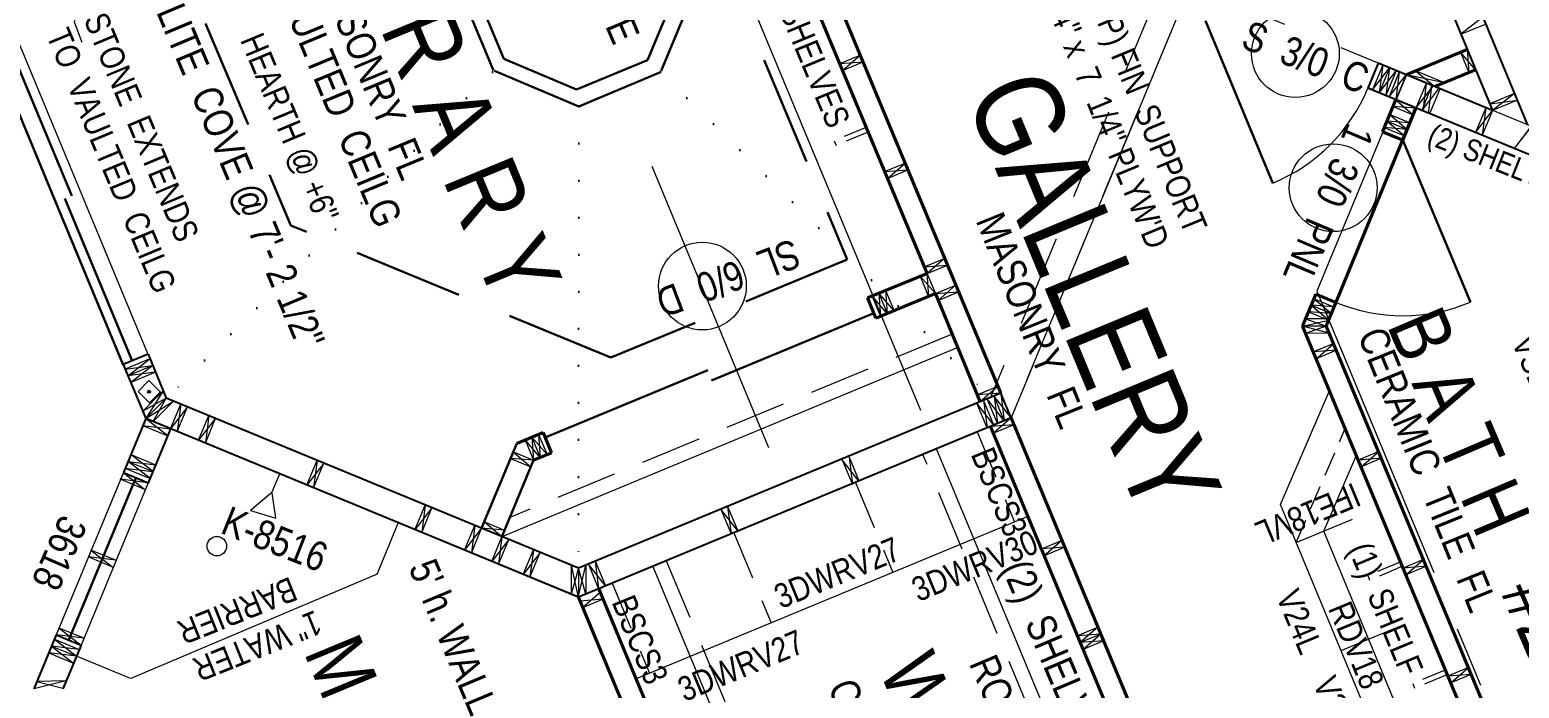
# Model space of a CAD drawing. Header units: inches. Extents: x -10188 to 9179, y -281 to 6710.
# Drawn here: x 2843.6 to 3148.9, y 1635.3 to 1770.3 of the extents above; entities that cross this region are included whole.
import ezdxf

# ---------------------------------------------------------------- set-up
doc = ezdxf.new("R2010")
doc.units = ezdxf.units.IN
doc.header["$MEASUREMENT"] = 0
for name, pattern in [('ACAD_ISO07W100', [3, 0, -3]), ('CENTER', [2, 1.25, -0.25, 0.25, -0.25]), ('HIDDEN', [0.375, 0.25, -0.125])]:
    doc.linetypes.add(name, pattern=pattern)
for name, color, linetype, lineweight in [('BUILT-INS', 6, 'Continuous', 9), ('DOORS', 7, 'Continuous', 30), ('GRID', 1, 'CENTER', 20), ('INT WALLS', 7, 'Continuous', 40), ('LAYOUT', 6, 'Continuous', 9), ('LITE COVE', 7, 'HIDDEN', 30), ('MILLWORK', 7, 'Continuous', 20), ('PLUMBING', 7, 'Continuous', 20), ('ROOF BEAMS', 3, 'HIDDEN', 30), ('SKYLITES', 3, 'Continuous', 30), ('WALL FRAMING', 7, 'Continuous', 30), ('WINDOWS', 5, 'Continuous', 30)]:
    doc.layers.add(name, color=color, linetype=linetype, lineweight=lineweight)
for name, color, linetype in [('CABINETS', 30, 'HIDDEN'), ('LIBRARY', 7, 'Continuous'), ('LLMASONRY', 12, 'Continuous'), ('MILLWORK TEXT', 7, 'Continuous'), ('TEXT', 250, 'Continuous'), ('WALLS', 5, 'Continuous')]:
    doc.layers.add(name, color=color, linetype=linetype)
doc.styles.add('ARCHENTLTD', font='technical.ttf', dxfattribs={"height": 0.1875})
doc.dimstyles.new('ARCHENTLTD', dxfattribs={"dimscale": 0.05, "dimtxt": 0.1875, "dimasz": 3, "dimexe": 9, "dimexo": 1, "dimgap": 2.5, "dimtad": 0, "dimdec": 1, "dimzin": 1, "dimdsep": 46, "dimlunit": 4, "dimtxsty": 'ARCHENTLTD', "dimblk": 'ARCHTICK', "dimcen": 6, "dimclrd": 256, "dimclre": 256, "dimclrt": 256, "dimaunit": 1, "dimadec": 0, "dimazin": 0, "dimtfac": 1, "dimtdec": 1, "dimtofl": 0, "dimtmove": 1, "dimatfit": 3, "dimldrblk": 'ARCHTICK', "dimfxl": 1, "dimfrac": 2, "dimtolj": 1, "dimtzin": 0, "dimlwd": 9, "dimlwe": 9, "dimarcsym": 0})

# ---------------------------------------------------------------- blocks, each defined once
blk = doc.blocks.new('_ArchTick')
at = {"color": 0, "linetype": 'ByBlock', "const_width": 0.15}
blk.add_lwpolyline([(-0.5, -0.5), (0.5, 0.5)], dxfattribs=at)

msp = doc.modelspace()

# ---------------------------------------------------------------- hatches: boundary and pattern name
at = {"layer": 'WALL FRAMING', "lineweight": 9, "ltscale": 150}
msp.add_hatch(color=256, dxfattribs=at).paths.add_polyline_path([(2868.03, 1695.76, 1), (2868.03, 1696.39, 1)])

# ---------------------------------------------------------------- linework, layer by layer
at = {"layer": 'BUILT-INS', "linetype": 'Continuous', "lineweight": 9, "ltscale": 75}
msp.add_line((2976.94, 1810.84), (3026.14, 1692.3), dxfattribs=at)
at = {"layer": 'BUILT-INS', "linetype": 'HIDDEN', "lineweight": 9, "ltscale": 20}
for p, q in [((3015.15, 1750.34), (3008.45, 1747.56)), ((3015.53, 1749.41), (3008.84, 1746.63))]:
    msp.add_line(p, q, dxfattribs=at)
at = {"layer": 'BUILT-INS', "linetype": 'Continuous', "lineweight": 9, "ltscale": 5}
msp.add_line((3008.45, 1747.56), (3008.84, 1746.63), dxfattribs=at)
at = {"layer": 'BUILT-INS'}
for p, q in [((3099.93, 1672.97), (3109.95, 1696.13)), ((3108.82, 1667.51), (3115.56, 1683.1))]:
    msp.add_line(p, q, dxfattribs=at)
at = {"layer": 'BUILT-INS', "color": 6, "linetype": 'HIDDEN', "lineweight": 9, "ltscale": 40}
for p, q in [((3037.78, 1687.84), (3045.44, 1669.37)), ((3012.84, 1677.49), (3020.51, 1659.02)), ((2987.9, 1667.14), (2995.57, 1648.67)), ((2962.96, 1656.79), (2970.63, 1638.32))]:
    msp.add_line(p, q, dxfattribs=at)
at = {"layer": 'BUILT-INS', "color": 6, "linetype": 'HIDDEN', "lineweight": 9, "ltscale": 20}
for p, q in [((3103.17, 1665.16), (3113.15, 1688.4)), ((3124.48, 1661.12), (3117.85, 1658.37)), ((3124.86, 1660.2), (3118.23, 1657.45)), ((3133.69, 1638.95), (3127.06, 1636.2)), ((3134.08, 1638.03), (3127.44, 1635.27))]:
    msp.add_line(p, q, dxfattribs=at)
at = {"layer": 'BUILT-INS', "color": 6, "linetype": 'Continuous', "lineweight": 9, "ltscale": 5}
for p, q in [((3048.18, 1670.5), (2967.86, 1637.17)), ((3117.85, 1658.37), (3118.23, 1657.45)), ((3127.06, 1636.2), (3127.44, 1635.27))]:
    msp.add_line(p, q, dxfattribs=at)
at = {"layer": 'BUILT-INS', "ltscale": 0.75}
for p, q in [((3156.49, 1536.84), (3099.93, 1672.97)), ((3158.9, 1546.98), (3108.82, 1667.51))]:
    msp.add_line(p, q, dxfattribs=at)
at = {"layer": 'BUILT-INS', "linetype": 'HIDDEN', "lineweight": 9, "ltscale": 50}
for p, q in [((3103.16, 1665.16), (3119.78, 1672.07)), ((3112.38, 1643), (3129, 1649.91))]:
    msp.add_line(p, q, dxfattribs=at)
at = {"layer": 'DOORS', "ltscale": 75}
for p, q in [((3098.41, 1738.91), (3084.61, 1772.16)), ((2835.13, 1768.16), (2848.93, 1734.91)), ((3138.88, 1714.46), (3125.03, 1747.69)), ((2848.92, 1734.89), (2862.72, 1701.64))]:
    msp.add_line(p, q, dxfattribs=at)
at = {"layer": 'DOORS', "color": 5, "lineweight": 30, "ltscale": 75}
for p, q in [((2838.39, 1769.52), (2852.17, 1736.28)), ((2850.78, 1735.71), (2864.58, 1702.43))]:
    msp.add_line(p, q, dxfattribs=at)
at = {"layer": 'DOORS', "color": 4, "lineweight": 20, "ltscale": 75}
msp.add_line((2840.21, 1770.27), (2867.79, 1703.77), dxfattribs=at)
at = {"layer": 'DOORS', "linetype": 'Continuous', "lineweight": 30, "ltscale": 150}
for p, q in [((3016.6, 1712.21), (2983.29, 1698.38)), ((2982.55, 1700.51), (2949.24, 1686.69))]:
    msp.add_line(p, q, dxfattribs=at)
at = {"layer": 'DOORS', "color": 7, "linetype": 'Continuous', "lineweight": 20, "ltscale": 7.5}
for centre in [(3103, 1765.46), (3110.75, 1737.94), (3110.75, 1737.94), (2981.44, 1717.77)]:
    msp.add_circle(centre, 9, dxfattribs=at)
at = {"layer": 'DOORS', "lineweight": 9, "ltscale": 75}
for centre, radius, start, end in [((3084.62, 1772.14), 35.99, 292.5262, 337.502), ((3125.03, 1747.69), 36, 247.6252, 292.6252)]:
    msp.add_arc(centre, radius, start, end, dxfattribs=at)
at = {"layer": 'GRID', "ltscale": 50}
for p, q in [((3080.9, 1904.43), (3143.43, 1753.78)), ((2983.67, 1837.81), (3044.72, 1690.71)), ((2830.53, 1779.25), (2867.33, 1690.58)), ((3081.4, 1779.43), (3044.72, 1690.71)), ((3170.12, 1742.74), (3081.4, 1779.43)), ((3125.76, 1761.08), (3107.42, 1716.72)), ((3125.76, 1761.08), (3107.42, 1716.72)), ((3107.42, 1716.72), (3170.23, 1565.37)), ((2867.33, 1690.58), (2844.41, 1635.14)), ((2955.98, 1653.9), (2867.28, 1690.57)), ((3044.72, 1690.71), (2956.04, 1653.91)), ((3044.72, 1690.71), (3081.52, 1602.04)), ((2956.04, 1653.91), (2992.84, 1565.25))]:
    msp.add_line(p, q, dxfattribs=at)
at = {"layer": 'INT WALLS', "ltscale": 75}
for p, q in [((3027.49, 1720.37), (2982.27, 1829.31)), ((3042.61, 1695.79), (2986.47, 1831.05)), ((3120.87, 1749.41), (3123.6, 1756.03)), ((3120.87, 1749.41), (3123.6, 1756.03)), ((3109.34, 1709.57), (3127.72, 1754.33)), ((3125.03, 1747.69), (3127.73, 1754.25)), ((3125.03, 1747.69), (3127.73, 1754.25)), ((3120.87, 1749.41), (3125.03, 1747.69)), ((3120.87, 1749.41), (3125.03, 1747.69)), ((3038.41, 1694.04), (3029.21, 1716.21)), ((3104.47, 1709.56), (3107.17, 1716.12)), ((3104.47, 1709.56), (3107.17, 1716.12)), ((3107.17, 1716.12), (3111.33, 1714.4)), ((3107.17, 1716.12), (3111.33, 1714.4)), ((3017.03, 1711.17), (3015.31, 1715.32)), ((3109.34, 1709.57), (3111.33, 1714.4)), ((3104.47, 1709.56), (3139.58, 1625.05)), ((3109.34, 1709.57), (3165.88, 1573.47)), ((3077.32, 1600.3), (3040.52, 1688.96)), ((3081.91, 1601.11), (3044.72, 1690.71)), ((2950.53, 1683.58), (2948.8, 1687.73))]:
    msp.add_line(p, q, dxfattribs=at)
at = {"layer": 'INT WALLS', "ltscale": 50}
for p, q in [((3138.23, 1766.3), (3125.7, 1761.11)), ((3139.95, 1762.15), (3131.58, 1758.68)), ((3027.49, 1720.37), (3015.31, 1715.32)), ((3029.21, 1716.21), (3017.03, 1711.17)), ((2948.81, 1687.73), (2943.39, 1685.48)), ((2950.53, 1683.58), (2946.84, 1682.04)), ((2960.19, 1655.64), (2997, 1566.97)), ((2956.04, 1653.91), (2992.84, 1565.25))]:
    msp.add_line(p, q, dxfattribs=at)
at = {"layer": 'INT WALLS', "lineweight": 20, "ltscale": 50}
for p, q in [((3136.84, 1765.73), (3138.57, 1761.57)), ((3026.93, 1721.72), (3031.08, 1723.44)), ((3027.5, 1720.33), (3031.66, 1722.06)), ((3026.1, 1719.8), (3027.82, 1715.64)), ((3027.48, 1720.38), (3029.21, 1716.22)), ((3017.62, 1716.28), (3019.34, 1712.12)), ((3019, 1716.86), (3020.73, 1712.7)), ((3029.21, 1716.21), (3033.37, 1717.93)), ((3029.78, 1714.82), (3033.94, 1716.55)), ((3016.23, 1715.71), (3017.95, 1711.55)), ((2945.11, 1686.19), (2946.84, 1682.04)), ((2946.5, 1686.77), (2948.22, 1682.61)), ((2947.88, 1687.34), (2949.61, 1683.18))]:
    msp.add_line(p, q, dxfattribs=at)
at = {"layer": 'INT WALLS', "color": 7, "lineweight": 20, "ltscale": 50}
for p, q in [((3110.89, 1705.99), (3106.69, 1704.25)), ((3111.46, 1704.61), (3107.26, 1702.86)), ((3120.09, 1683.82), (3115.89, 1682.08)), ((3120.66, 1682.44), (3116.46, 1680.69)), ((3129.29, 1661.66), (3125.09, 1659.91)), ((3129.86, 1660.27), (3125.66, 1658.53)), ((3138.49, 1639.49), (3134.29, 1637.75)), ((3139.06, 1638.11), (3134.86, 1636.36))]:
    msp.add_line(p, q, dxfattribs=at)
at = {"layer": 'INT WALLS', "linetype": 'Continuous', "lineweight": 30, "ltscale": 150}
for p, q in [((2943.39, 1685.48), (2936.19, 1668.07)), ((2946.84, 1682.04), (2940.35, 1666.35))]:
    msp.add_line(p, q, dxfattribs=at)
at = {"layer": 'LAYOUT', "color": 6, "linetype": 'CENTER', "lineweight": 5, "ltscale": 250}
msp.add_line((3330.04, 876.21), (2848.84, 2037.38), dxfattribs=at)
at = {"layer": 'LITE COVE', "ltscale": 90}
for p, q in [((2955.33, 1857.64), (3011.13, 1723.19)), ((2879.56, 1771.65), (2897.06, 1730.22)), ((2962.69, 1703.09), (2897.06, 1730.22)), ((3011.13, 1723.19), (2962.69, 1703.09))]:
    msp.add_line(p, q, dxfattribs=at)
at = {"layer": 'LITE COVE', "color": 7, "linetype": 'ACAD_ISO07W100', "lineweight": 30, "ltscale": 2.5}
for p, q in [((2938.43, 1761.68), (2871.66, 1694.75)), ((2972.87, 1761.68), (3040.51, 1694.91)), ((2956.11, 1754.59), (2956.04, 1659.87))]:
    msp.add_line(p, q, dxfattribs=at)
at = {"layer": 'MILLWORK', "linetype": 'HIDDEN', "ltscale": 50}
for p, q in [((3032.66, 1707.9), (2941.97, 1670.27)), ((3063.47, 1594.55), (3026.66, 1683.22)), ((2974.05, 1661.39), (3010.85, 1572.72))]:
    msp.add_line(p, q, dxfattribs=at)
at = {"layer": 'MILLWORK', "ltscale": 50}
for p, q in [((3033.81, 1705.13), (2940.35, 1666.35)), ((2971.28, 1660.24), (3008.08, 1571.57))]:
    msp.add_line(p, q, dxfattribs=at)
at = {"layer": 'MILLWORK', "ltscale": 75}
msp.add_line((3066.24, 1595.7), (3029.43, 1684.37), dxfattribs=at)
at = {"layer": 'PLUMBING', "color": 5, "ltscale": 75}
for p, q in [((2894.74, 1679.2), (2893.12, 1675.35)), ((2893.12, 1675.35), (2888.81, 1671.74)), ((2893.99, 1670.17), (2893.26, 1675.35)), ((2888.81, 1671.74), (2893.99, 1670.17))]:
    msp.add_line(p, q, dxfattribs=at)
at = {"layer": 'PLUMBING', "ltscale": 50}
for p, q in [((2914.8, 1658.65), (2919.19, 1669.46)), ((2914.8, 1658.65), (2864.27, 1637.25)), ((2864.22, 1637.23), (2853.13, 1641.81))]:
    msp.add_line(p, q, dxfattribs=at)
at = {"layer": 'PLUMBING', "color": 5, "ltscale": 75}
msp.add_circle((2881.91, 1664.4), 2, dxfattribs=at)
at = {"layer": 'ROOF BEAMS', "ltscale": 75}
for p, q in [((2940.74, 1764.37), (2934.55, 1779.26)), ((2976.5, 1779.28), (2970.21, 1764.08)), ((2955.64, 1758.07), (2940.74, 1764.37)), ((2970.21, 1764.08), (2955.64, 1758.07))]:
    msp.add_line(p, q, dxfattribs=at)
at = {"layer": 'ROOF BEAMS', "lineweight": 20, "ltscale": 75}
for p, q in [((3075.44, 1779.42), (3040.51, 1694.91)), ((3081.4, 1779.43), (3044.72, 1690.71))]:
    msp.add_line(p, q, dxfattribs=at)
at = {"layer": 'SKYLITES', "linetype": 'HIDDEN', "ltscale": 75}
for p, q in [((2938.62, 1761.99), (2931.45, 1779.26)), ((2980.16, 1779.28), (2972.87, 1761.68)), ((2956.11, 1754.59), (2938.62, 1761.99)), ((2956.11, 1754.59), (2972.87, 1761.68))]:
    msp.add_line(p, q, dxfattribs=at)
at = {"layer": 'WALL FRAMING', "lineweight": 20, "ltscale": 75}
for p, q in [((3136.91, 1769.43), (3142, 1771.51)), ((3133.54, 1759.49), (3127.65, 1761.93)), ((3133.54, 1759.49), (3127.66, 1761.93)), ((3122.39, 1752.96), (3126.55, 1751.24)), ((3122.39, 1752.96), (3126.55, 1751.24)), ((3123.02, 1754.62), (3127.18, 1752.9)), ((3123.02, 1754.62), (3127.18, 1752.9)), ((3121.23, 1750.28), (3125.39, 1748.56)), ((3121.23, 1750.28), (3125.39, 1748.56)), ((3121.79, 1751.63), (3125.95, 1749.91)), ((3121.79, 1751.63), (3125.95, 1749.91)), ((3106.23, 1713.85), (3110.39, 1712.13)), ((3106.23, 1713.85), (3110.39, 1712.13)), ((3106.84, 1715.18), (3111, 1713.46)), ((3106.84, 1715.18), (3111, 1713.46)), ((3105.67, 1712.49), (3109.83, 1710.78)), ((3105.67, 1712.49), (3109.83, 1710.78)), ((2942.12, 1682.4), (2946.28, 1680.68)), ((2942.68, 1683.75), (2946.84, 1682.04)), ((2936.76, 1669.43), (2940.91, 1667.71))]:
    msp.add_line(p, q, dxfattribs=at)
at = {"layer": 'WALL FRAMING', "lineweight": 9, "ltscale": 150}
for p, q in [((3141.44, 1772.94), (3136.93, 1769.44)), ((3010.18, 1762.02), (3013.81, 1765.15)), ((3139.95, 1762.15), (3136.84, 1765.73)), ((3138.23, 1766.3), (3138.57, 1761.57)), ((3009.61, 1763.41), (3014.38, 1763.77)), ((3118.81, 1758.01), (3122.3, 1762.51)), ((3120.92, 1763.09), (3120.2, 1757.43)), ((3120.2, 1757.43), (3123.69, 1761.94)), ((3122.3, 1762.51), (3121.58, 1756.86)), ((3122.2, 1756.61), (3125.69, 1761.11)), ((3124.31, 1761.69), (3123.59, 1756.03)), ((3127.73, 1754.25), (3131.23, 1758.76)), ((3129.84, 1759.33), (3129.12, 1753.68)), ((3130.93, 1758.76), (3130.21, 1753.1)), ((3120.2, 1757.43), (3118.81, 1758.01)), ((3128.83, 1753.68), (3132.32, 1758.18)), ((3142.85, 1755.17), (3148.51, 1755.89)), ((3147.94, 1757.26), (3143.43, 1753.78)), ((3139.94, 1749.27), (3143.43, 1753.78)), ((3142.04, 1754.35), (3141.32, 1748.7)), ((3147.91, 1745.98), (3151.37, 1750.5)), ((3147.92, 1745.98), (3151.38, 1750.5)), ((3018.81, 1741.24), (3023.58, 1741.6)), ((3019.38, 1739.85), (3023.01, 1742.98)), ((3026.93, 1721.72), (3031.66, 1722.06)), ((3031.08, 1723.44), (3027.5, 1720.33)), ((3029.21, 1716.22), (3026.1, 1719.8)), ((3027.48, 1720.38), (3027.82, 1715.64)), ((3017.62, 1716.28), (3017.95, 1711.55)), ((3020.73, 1712.7), (3017.62, 1716.28)), ((3019, 1716.86), (3019.34, 1712.12)), ((3029.21, 1716.21), (3033.94, 1716.55)), ((3033.36, 1717.93), (3029.78, 1714.82)), ((3019.34, 1712.13), (3016.23, 1715.71)), ((3111.47, 1704.61), (3106.69, 1704.25)), ((3107.27, 1702.86), (3110.89, 1705.99)), ((3042.61, 1695.79), (3037.84, 1695.43)), ((3042.04, 1697.17), (3038.41, 1694.04)), ((3043.34, 1690.13), (3039.84, 1694.64)), ((3044.72, 1690.71), (3041.23, 1695.21)), ((3041.23, 1695.21), (3041.95, 1689.56)), ((3042.61, 1695.79), (3043.34, 1690.13)), ((2875.9, 1692.99), (2872.42, 1688.48)), ((2874.52, 1693.56), (2873.8, 1687.91)), ((3041.21, 1689.25), (3037.72, 1693.76)), ((3039.1, 1694.33), (3039.83, 1688.68)), ((2881.66, 1690.64), (2878.18, 1686.13)), ((2880.28, 1691.21), (2879.56, 1685.55)), ((3045.3, 1689.32), (3040.52, 1688.96)), ((3044.72, 1690.71), (3041.09, 1687.58)), ((2948.22, 1682.61), (2945.11, 1686.19)), ((2946.5, 1686.77), (2946.84, 1682.04)), ((2949.61, 1683.19), (2946.5, 1686.77)), ((2947.88, 1687.34), (2948.22, 1682.61)), ((3120.67, 1682.44), (3115.89, 1682.08)), ((3116.46, 1680.69), (3120.09, 1683.82)), ((2903.83, 1681.44), (2900.35, 1676.93)), ((2902.45, 1682.02), (2901.73, 1676.36)), ((2926.01, 1672.28), (2922.53, 1667.77)), ((2924.63, 1672.85), (2923.91, 1667.19)), ((2936.19, 1668.07), (2932.71, 1663.56)), ((2934.81, 1668.64), (2934.09, 1662.99)), ((2941.74, 1665.78), (2938.25, 1661.27)), ((2940.35, 1666.35), (2939.64, 1660.69)), ((3055.73, 1664.19), (3050.95, 1663.83)), ((3055.15, 1665.58), (3051.53, 1662.45)), ((2948.19, 1663.11), (2944.71, 1658.6)), ((2946.81, 1663.68), (2946.09, 1658.03)), ((3125.66, 1658.53), (3129.29, 1661.66)), ((3129.87, 1660.27), (3125.09, 1659.91)), ((2960.51, 1654.88), (2956.88, 1651.75)), ((2961.08, 1653.5), (2956.31, 1653.14)), ((3063.12, 1646.38), (3058.34, 1646.02)), ((3062.54, 1647.77), (3058.92, 1644.64)), ((3063.13, 1646.37), (3059.5, 1643.24)), ((3063.7, 1644.98), (3058.92, 1644.63)), ((3139.07, 1638.11), (3134.29, 1637.75)), ((3134.86, 1636.36), (3138.49, 1639.49))]:
    msp.add_line(p, q, dxfattribs=at)
at = {"layer": 'WALL FRAMING', "lineweight": 20, "ltscale": 150}
for p, q in [((3009.6, 1763.41), (3013.81, 1765.15)), ((3010.18, 1762.02), (3014.38, 1763.77)), ((3018.8, 1741.24), (3023.01, 1742.98)), ((3019.38, 1739.85), (3023.58, 1741.6)), ((2872.42, 1688.48), (2874.52, 1693.56)), ((2873.8, 1687.91), (2875.9, 1692.99)), ((2878.18, 1686.13), (2880.28, 1691.21)), ((2879.56, 1685.55), (2881.66, 1690.64)), ((2900.35, 1676.93), (2902.45, 1682.02)), ((2901.73, 1676.36), (2903.83, 1681.44)), ((2922.53, 1667.77), (2924.63, 1672.85)), ((2923.91, 1667.19), (2926.01, 1672.28)), ((2932.71, 1663.56), (2934.81, 1668.64)), ((2934.09, 1662.99), (2936.19, 1668.07)), ((2938.25, 1661.27), (2940.35, 1666.35)), ((2939.64, 1660.69), (2941.74, 1665.78)), ((2944.71, 1658.6), (2946.81, 1663.68)), ((2946.09, 1658.03), (2948.19, 1663.11)), ((2954.53, 1660.49), (2954.54, 1654.53)), ((2956.03, 1659.87), (2956.04, 1653.91)), ((2957.53, 1660.49), (2957.54, 1654.54))]:
    msp.add_line(p, q, dxfattribs=at)
at = {"layer": 'WALL FRAMING', "lineweight": 20, "ltscale": 50}
for p, q in [((3120.92, 1763.09), (3118.81, 1758.01)), ((3122.3, 1762.51), (3120.2, 1757.43)), ((3123.69, 1761.94), (3121.58, 1756.86)), ((3124.31, 1761.69), (3122.2, 1756.61)), ((3125.69, 1761.11), (3123.59, 1756.03)), ((3125.7, 1761.11), (3123.6, 1756.03)), ((3129.84, 1759.33), (3127.73, 1754.25)), ((3130.93, 1758.76), (3128.83, 1753.68)), ((3132.62, 1758.19), (3130.51, 1753.1)), ((3147.93, 1757.27), (3142.85, 1755.17)), ((3148.51, 1755.89), (3143.43, 1753.78)), ((3142.04, 1754.35), (3139.94, 1749.27)), ((3143.43, 1753.78), (3141.32, 1748.7)), ((3011.5, 1682.69), (3013.58, 1677.64)), ((3010.11, 1682.12), (3012.2, 1677.06)), ((2985.22, 1672), (2987.31, 1666.94)), ((2986.6, 1672.57), (2988.69, 1667.52)), ((2959.48, 1661.3), (2961.57, 1656.24)), ((2958.09, 1660.73), (2960.18, 1655.67))]:
    msp.add_line(p, q, dxfattribs=at)
at = {"layer": 'WALL FRAMING', "linetype": 'HIDDEN', "lineweight": 9, "ltscale": 40}
for p, q in [((3127.65, 1761.93), (3131.58, 1758.68)), ((3127.66, 1761.93), (3131.58, 1758.68)), ((3109.34, 1709.57), (3104.47, 1709.56)), ((3109.34, 1709.57), (3104.47, 1709.56)), ((3109.34, 1709.57), (3104.47, 1709.56)), ((3109.34, 1709.57), (3104.47, 1709.56))]:
    msp.add_line(p, q, dxfattribs=at)
at = {"layer": 'WALL FRAMING', "linetype": 'Continuous', "lineweight": 20, "ltscale": 40}
for p, q in [((3133.54, 1759.49), (3125.76, 1761.09)), ((3133.54, 1759.49), (3125.77, 1761.09)), ((3109.13, 1711.07), (3105.09, 1711.06)), ((3109.13, 1711.07), (3105.09, 1711.06)), ((3109.34, 1709.57), (3104.47, 1709.56)), ((3109.34, 1709.57), (3104.47, 1709.56)), ((3109.96, 1708.07), (3105.09, 1708.06)), ((3109.96, 1708.07), (3105.09, 1708.06))]:
    msp.add_line(p, q, dxfattribs=at)
at = {"layer": 'WALL FRAMING', "linetype": 'Continuous', "lineweight": 9, "ltscale": 150}
for p, q in [((3123.58, 1755.97), (3127.18, 1752.9)), ((3123.58, 1755.97), (3127.18, 1752.9)), ((3122.35, 1752.98), (3125.95, 1749.91)), ((3122.35, 1752.98), (3125.95, 1749.91)), ((3127.73, 1754.25), (3123.01, 1754.61)), ((3127.73, 1754.25), (3123.01, 1754.61)), ((3125.95, 1749.91), (3121.22, 1750.27)), ((3125.95, 1749.91), (3121.22, 1750.27)), ((3126.5, 1751.26), (3121.78, 1751.62)), ((3126.5, 1751.26), (3121.78, 1751.62)), ((3121.79, 1751.63), (3125.39, 1748.56)), ((3121.79, 1751.63), (3125.39, 1748.56)), ((3106.23, 1713.85), (3109.83, 1710.78)), ((3106.23, 1713.85), (3109.83, 1710.78)), ((3110.95, 1713.48), (3106.23, 1713.84)), ((3110.95, 1713.48), (3106.23, 1713.84)), ((3106.79, 1715.2), (3110.39, 1712.13)), ((3106.79, 1715.2), (3110.39, 1712.13)), ((3110.39, 1712.13), (3105.67, 1712.48)), ((3110.39, 1712.13), (3105.67, 1712.48)), ((2946.84, 1682.04), (2942.11, 1682.39)), ((2942.68, 1683.75), (2946.28, 1680.68)), ((3011.5, 1682.69), (3012.2, 1677.06)), ((3013.58, 1677.64), (3010.11, 1682.12)), ((2988.69, 1667.52), (2985.22, 1672)), ((2986.61, 1672.57), (2987.31, 1666.94)), ((2940.91, 1667.71), (2936.19, 1668.07)), ((2936.76, 1669.43), (2940.36, 1666.36)), ((2959.48, 1661.3), (2960.18, 1655.67)), ((2961.57, 1656.24), (2958.09, 1660.72))]:
    msp.add_line(p, q, dxfattribs=at)
at = {"layer": 'WALL FRAMING', "linetype": 'Continuous', "lineweight": 9, "ltscale": 40}
for p, q in [((3104.47, 1709.56), (3109.83, 1710.78)), ((3104.47, 1709.56), (3109.83, 1710.78)), ((3105.09, 1711.06), (3109.34, 1709.57)), ((3105.09, 1711.06), (3109.34, 1709.57)), ((3109.96, 1708.07), (3104.47, 1709.56)), ((3109.96, 1708.07), (3104.47, 1709.56)), ((3109.34, 1709.57), (3105.09, 1708.06)), ((3109.34, 1709.57), (3105.09, 1708.06))]:
    msp.add_line(p, q, dxfattribs=at)
at = {"layer": 'WALL FRAMING', "color": 7, "lineweight": 20, "ltscale": 50}
for p, q in [((2868.2, 1702.85), (2863.12, 1700.74)), ((2868.77, 1701.47), (2863.69, 1699.36)), ((2869.35, 1700.08), (2864.27, 1697.97)), ((2870.92, 1696.29), (2866.71, 1692.08)), ((2871.54, 1694.79), (2867.34, 1690.58)), ((2873.06, 1694.19), (2868.85, 1689.98))]:
    msp.add_line(p, q, dxfattribs=at)
at = {"layer": 'WALL FRAMING', "lineweight": 9, "ltscale": 50}
for p, q in [((2863.12, 1700.74), (2868.77, 1701.47)), ((2863.69, 1699.36), (2868.2, 1702.85)), ((2868.77, 1701.47), (2864.27, 1697.97)), ((2869.35, 1700.08), (2863.69, 1699.36)), ((2871.54, 1694.79), (2866.71, 1692.08)), ((2870.92, 1696.29), (2867.34, 1690.58)), ((2868.85, 1689.98), (2871.54, 1694.79)), ((2867.34, 1690.58), (2873.04, 1694.17)), ((2866.75, 1689.16), (2872.4, 1688.45)), ((2871.83, 1687.06), (2867.32, 1690.55)), ((2868.83, 1679.69), (2864.32, 1683.17)), ((2863.13, 1680.42), (2868.79, 1679.7)), ((2868.22, 1678.32), (2863.71, 1681.8)), ((2863.75, 1681.79), (2869.4, 1681.07)), ((2853.7, 1643.2), (2848.04, 1643.91)), ((2848.04, 1643.91), (2852.55, 1640.43)), ((2848.62, 1645.3), (2853.13, 1641.81)), ((2853.13, 1641.81), (2847.47, 1642.53))]:
    msp.add_line(p, q, dxfattribs=at)
at = {"layer": 'WALL FRAMING', "color": 9, "linetype": 'Continuous', "lineweight": 5, "ltscale": 150}
for p, q in [((2867.94, 1698.37), (2865.77, 1696.12)), ((2867.94, 1698.37), (2870.47, 1695.85)), ((2865.77, 1696.12), (2868.29, 1693.61)), ((2870.29, 1696.03), (2868.09, 1693.82))]:
    msp.add_line(p, q, dxfattribs=at)
at = {"layer": 'WALL FRAMING', "color": 7, "lineweight": 20, "ltscale": 75}
for p, q in [((3041.95, 1689.56), (3039.84, 1694.64)), ((3043.34, 1690.13), (3041.23, 1695.21)), ((3039.83, 1688.68), (3037.72, 1693.76)), ((3041.21, 1689.25), (3039.1, 1694.33)), ((2866.75, 1689.16), (2871.83, 1687.06)), ((2864.28, 1683.19), (2869.36, 1681.09)), ((2863.13, 1680.42), (2868.22, 1678.32)), ((2863.75, 1681.79), (2868.83, 1679.69)), ((2848.04, 1643.91), (2853.13, 1641.81)), ((2848.62, 1645.3), (2853.7, 1643.2)), ((2847.47, 1642.53), (2852.55, 1640.43))]:
    msp.add_line(p, q, dxfattribs=at)
at = {"layer": 'WALL FRAMING', "linetype": 'HIDDEN', "lineweight": 9, "ltscale": 25}
for p, q in [((2862.68, 1679.52), (2867.16, 1676.05)), ((2867.76, 1677.42), (2862.11, 1678.14)), ((2861.18, 1661.5), (2855.53, 1662.22)), ((2856.1, 1663.6), (2860.58, 1660.13)), ((2854.68, 1645.5), (2849.03, 1646.21)), ((2849.6, 1647.6), (2854.08, 1644.12))]:
    msp.add_line(p, q, dxfattribs=at)
at = {"layer": 'WALL FRAMING', "linetype": 'HIDDEN', "lineweight": 20, "ltscale": 25}
for p, q in [((2867.16, 1676.05), (2862.08, 1678.15)), ((2860.58, 1660.13), (2855.5, 1662.23)), ((2861.16, 1661.51), (2856.08, 1663.61)), ((2854.65, 1645.51), (2849.57, 1647.61))]:
    msp.add_line(p, q, dxfattribs=at)
at = {"layer": 'WALL FRAMING', "lineweight": 9, "ltscale": 5}
for p, q in [((2850.95, 1636.76), (2844.41, 1635.14)), ((2845.04, 1636.65), (2850.32, 1635.25))]:
    msp.add_line(p, q, dxfattribs=at)
at = {"layer": 'WALL FRAMING', "color": 7, "linetype": 'Continuous', "lineweight": 20, "ltscale": 5}
msp.add_line((2850.95, 1636.76), (2845.04, 1636.65), dxfattribs=at)
at = {"layer": 'WALL FRAMING', "color": 9, "linetype": 'Continuous', "lineweight": 5, "ltscale": 150}
msp.add_circle((2868.03, 1696.08), 0.312, dxfattribs=at)
at = {"layer": 'WALLS', "color": 4, "ltscale": 75}
for p, q in [((3078.62, 1909.93), (3143.43, 1753.78)), ((3085.1, 1908.64), (3150.61, 1750.81)), ((3143.43, 1753.78), (3119.99, 1763.47)), ((3165.91, 1738.53), (3117.89, 1758.39)), ((3165.91, 1738.53), (3117.89, 1758.39)), ((2867.81, 1703.77), (2871.54, 1694.79)), ((2862.73, 1701.67), (2867.33, 1690.58)), ((3044.72, 1690.71), (3042.61, 1695.79)), ((2867.33, 1690.58), (2862.75, 1679.49)), ((2872.42, 1688.48), (2867.83, 1677.39)), ((2862.75, 1679.49), (2867.83, 1677.39)), ((2849, 1646.22), (2844.41, 1635.14)), ((2849, 1646.22), (2854.08, 1644.12)), ((2854.08, 1644.12), (2850.37, 1635.14))]:
    msp.add_line(p, q, dxfattribs=at)
at = {"layer": 'WALLS', "color": 4, "ltscale": 50}
for p, q in [((3119.99, 1763.47), (3117.89, 1758.39)), ((2867.81, 1703.77), (2862.73, 1701.67)), ((2956.03, 1659.87), (2871.54, 1694.79)), ((3042.61, 1695.79), (2956.03, 1659.87)), ((2956.04, 1653.91), (2867.33, 1690.58)), ((3044.72, 1690.71), (2956.04, 1653.91))]:
    msp.add_line(p, q, dxfattribs=at)
at = {"layer": 'WALLS', "color": 7, "lineweight": 20, "ltscale": 50}
for p, q in [((3042.04, 1697.17), (3037.84, 1695.43)), ((3045.3, 1689.32), (3041.09, 1687.58)), ((3055.16, 1665.56), (3050.96, 1663.82)), ((3055.73, 1664.19), (3051.53, 1662.45)), ((2961.08, 1653.5), (2956.88, 1651.75)), ((3062.55, 1647.76), (3058.35, 1646.01)), ((3063.12, 1646.38), (3058.92, 1644.64)), ((3063.7, 1644.98), (3059.5, 1643.24))]:
    msp.add_line(p, q, dxfattribs=at)
at = {"layer": 'WALLS', "color": 7, "linetype": 'Continuous', "lineweight": 9, "ltscale": 0.25}
msp.add_line((3112.85, 1688.9), (3137.92, 1628.63), dxfattribs=at)
at = {"layer": 'WALLS', "color": 4, "lineweight": 20, "ltscale": 75}
for p, q in [((2862.75, 1679.49), (2849, 1646.22)), ((2867.83, 1677.39), (2854.08, 1644.12))]:
    msp.add_line(p, q, dxfattribs=at)
at = {"layer": 'WALLS', "lineweight": 9, "ltscale": 50}
for p, q in [((2954.53, 1660.49), (2955.98, 1653.9)), ((2956.03, 1659.87), (2954.54, 1654.53)), ((2955.98, 1653.9), (2957.53, 1660.49)), ((2957.54, 1654.54), (2956.03, 1659.87))]:
    msp.add_line(p, q, dxfattribs=at)
at = {"layer": 'WINDOWS', "lineweight": 30, "ltscale": 75}
msp.add_line((2865.29, 1678.44), (2851.54, 1645.17), dxfattribs=at)

# ---------------------------------------------------------------- texts
at = {"layer": 'BUILT-INS', "color": 6, "linetype": 'Continuous', "lineweight": 30, "ltscale": 1.5, "char_height": 5, "attachment_point": 3, "rotation": 292.5214, "style": 'ARCHENTLTD'}
for s, insert in [('(3)  SHELVES\\P{\\H1.999x;  }', (3011.88, 1751.68)), ('RDV18\\P{\\H1.999x;  }', (3121.35, 1636.51))]:
    msp.add_mtext(s, dxfattribs=dict(at, insert=insert))
at = {"layer": 'BUILT-INS', "linetype": 'Continuous', "lineweight": 30, "ltscale": 1.5, "char_height": 5, "attachment_point": 3, "rotation": 292.5214, "style": 'ARCHENTLTD'}
for s, insert in [('(TYP) FIN  SUPPORT \\P 3/4" x  7  1/4" PLYW\'D\\P{\\H1.999x;  }', (3085.07, 1730.04)), ('BSCS3\\P{\\H1.999x;  }', (3048.21, 1667.84)), ('(1)  SHELF\\P{\\H1.999x;  }', (3129.35, 1639.27)), ('V24L\\P{\\H1.999x;  }', (3108.72, 1643.71)), ('BSCS3\\P{\\H1.999x;  }', (2974.59, 1637.51)), ('V24R\\P{\\H1.999x;  }', (3116.65, 1625.01))]:
    msp.add_mtext(s, dxfattribs=dict(at, insert=insert))
at = {"layer": 'BUILT-INS', "linetype": 'Continuous', "lineweight": 9, "ltscale": 1.5, "insert": (3116.85, 1672.92), "char_height": 5, "attachment_point": 1, "rotation": 202.5, "style": 'ARCHENTLTD'}
msp.add_mtext('IFE18VL\\P{\\H1.999x;  }', dxfattribs=at)
at = {"layer": 'BUILT-INS', "color": 6, "linetype": 'HIDDEN', "lineweight": 9, "ltscale": 20, "char_height": 5, "attachment_point": 3, "rotation": 22.5214, "style": 'ARCHENTLTD'}
for s, insert in [('3DWRV30\\P{\\H1.999x;  }', (3048.79, 1667.89)), ('3DWRV27\\P{\\H1.999x;  }', (3020.61, 1666.46)), ('3DWRV27\\P{\\H1.999x;  }', (3000.86, 1647.4))]:
    msp.add_mtext(s, dxfattribs=dict(at, insert=insert))
at = {"layer": 'CABINETS', "color": 7, "linetype": 'Continuous', "lineweight": 30, "insert": (3158.64, 1692.47), "char_height": 5, "attachment_point": 3, "rotation": 293.2989, "style": 'ARCHENTLTD'}
msp.add_mtext('VS24L\\P\\P  ', dxfattribs=at)
at = {"layer": 'DOORS', "color": 7, "linetype": 'Continuous', "lineweight": 30, "ltscale": 1.5, "char_height": 6, "style": 'ARCHENTLTD'}
for s, insert, attachment_point, rotation in [('S  3/0  C\\P{\\H1.999x;  }', (3118.66, 1762.7, -48432), 3, 338.7747), ('SL  6/0  D\\P\\P{\\H1.999x;  }', (3002.11, 1721.97), 1, 200.7335)]:
    msp.add_mtext(s, dxfattribs=dict(at, insert=insert, attachment_point=attachment_point, rotation=rotation))
at = {"layer": 'DOORS', "linetype": 'Continuous', "lineweight": 30, "ltscale": 1.5, "insert": (3119.26, 1749.24), "char_height": 6, "attachment_point": 1, "rotation": 247.0719, "style": 'ARCHENTLTD'}
msp.add_mtext('1  3/0  PNL\\P{\\H1.999x;  }', dxfattribs=at)
msp.add_mtext('1  3/0  PNL\\P{\\H1.999x;  }', dxfattribs=at)
at = {"layer": 'LIBRARY', "linetype": 'Continuous', "insert": (2936.92, 1823.03), "char_height": 15, "width": 271, "attachment_point": 1, "rotation": 292.5, "style": 'ARCHENTLTD'}
msp.add_mtext('   \\PL I B R A R Y', dxfattribs=at)
at = {"layer": 'LLMASONRY', "color": 7, "linetype": 'Continuous', "lineweight": 30, "insert": (2888.69, 1746.85), "char_height": 5, "attachment_point": 5, "rotation": 292.6711, "style": 'ARCHENTLTD'}
msp.add_mtext('HEARTH @ +6"\\P\\P  ', dxfattribs=at)
at = {"layer": 'MILLWORK TEXT', "linetype": 'Continuous', "lineweight": 30, "insert": (3160.7, 1739.56), "char_height": 4.5, "attachment_point": 3, "rotation": 338.2989, "style": 'ARCHENTLTD'}
msp.add_mtext('(2) SHELVES \\P  ', dxfattribs=at)
at = {"layer": 'PLUMBING', "color": 5, "linetype": 'Continuous', "insert": (2905.2, 1664.56, -4), "char_height": 6, "attachment_point": 3, "rotation": 338.2989, "style": 'ARCHENTLTD'}
msp.add_mtext('K-8516\\P\\P  ', dxfattribs=at)
at = {"layer": 'TEXT', "color": 7, "linetype": 'Continuous', "lineweight": 30, "style": 'ARCHENTLTD'}
for s, insert, char_height, attachment_point, rotation in [('45"\\PSKYLITE\\P\\P  ', (2955.82, 1779.13), 6, 5, 293.1053), ('VAULTED  CEILG\\P\\P  ', (2920.12, 1731.52), 6, 3, 292.5), ('MASONRY  FL\\P\\P  ', (2925.41, 1741.35), 6, 3, 292.5), ('BARRIER\\P\\P  ', (2875.2, 1644.11), 5, 3, 201.8255), ('1" WATER\\P\\P  ', (2878.39, 1636.5), 5, 3, 201.8255), ('CARPET  FL\\P\\P  ', (3027.84, 1601.12), 6, 3, 292.5)]:
    msp.add_mtext(s, dxfattribs=dict(at, insert=insert, char_height=char_height, attachment_point=attachment_point, rotation=rotation))
at = {"layer": 'TEXT', "color": 7, "linetype": 'Continuous', "lineweight": 9, "char_height": 6, "attachment_point": 3, "rotation": 292.7619, "style": 'ARCHENTLTD'}
for s, insert in [('LITE  COVE @ 7\'- 2 1/2"\\P\\P  ', (2904.23, 1706.57)), ("5' h. WALL\\P\\P  ", (2939.58, 1631.55))]:
    msp.add_mtext(s, dxfattribs=dict(at, insert=insert))
at = {"layer": 'TEXT', "linetype": 'Continuous', "width": 271, "attachment_point": 1, "style": 'ARCHENTLTD'}
for s, insert, char_height, rotation in [('STONE  EXTENDS\\PTO  VAULTED  CEILG', (2859.16, 1774.41), 5, 292.6529), ('   \\P   GALLERY', (3072.97, 1791.12), 18, 292.5), ('(2)  SHELVES', (3048.24, 1662.25), 6, 292.9625), ('   MASTER  BATH', (2906.36, 1657.87), 12, 292.5), ('   \\P   W.I.C.', (3042.73, 1661.96), 12, 292.5), ('ROD', (3041.57, 1642.71), 6, 292.9625)]:
    msp.add_mtext(s, dxfattribs=dict(at, insert=insert, char_height=char_height, rotation=rotation))
at = {"layer": 'TEXT', "color": 7, "linetype": 'Continuous', "lineweight": 30, "ltscale": 1.5, "char_height": 6, "attachment_point": 1, "rotation": 292.0509, "style": 'ARCHENTLTD'}
for s, insert in [('MASONRY  FL\\P{\\H1.999x;  }', (3042.97, 1733.48)), ('CERAMIC  TILE  FL\\P{\\H1.999x;  }', (3121.26, 1709.93))]:
    msp.add_mtext(s, dxfattribs=dict(at, insert=insert))
at = {"layer": 'TEXT', "linetype": 'Continuous', "lineweight": 30, "ltscale": 1.5, "insert": (3138.86, 1684.72), "char_height": 12, "attachment_point": 5, "rotation": 293.0769, "style": 'ARCHENTLTD'}
msp.add_mtext('    B A T H   #2', dxfattribs=at)
at = {"layer": 'WINDOWS', "color": 7, "linetype": 'Continuous', "lineweight": 30, "insert": (2849.33, 1654.76), "char_height": 6, "attachment_point": 3, "rotation": 246.3322, "style": 'ARCHENTLTD'}
msp.add_mtext('3618\\P\\P  ', dxfattribs=at)

# ---------------------------------------------------------------- leaders
at = {"layer": 'TEXT', "color": 7, "linetype": 'Continuous', "lineweight": 9, "ltscale": 25}
msp.add_leader([(2856.1, 1783.97), (2852.64, 1772.01), (2854.22, 1767.79)], dimstyle='ARCHENTLTD', override={"dimgap": 1, "dimtad": 0}, dxfattribs=at)

doc.saveas('drawing.dxf')
